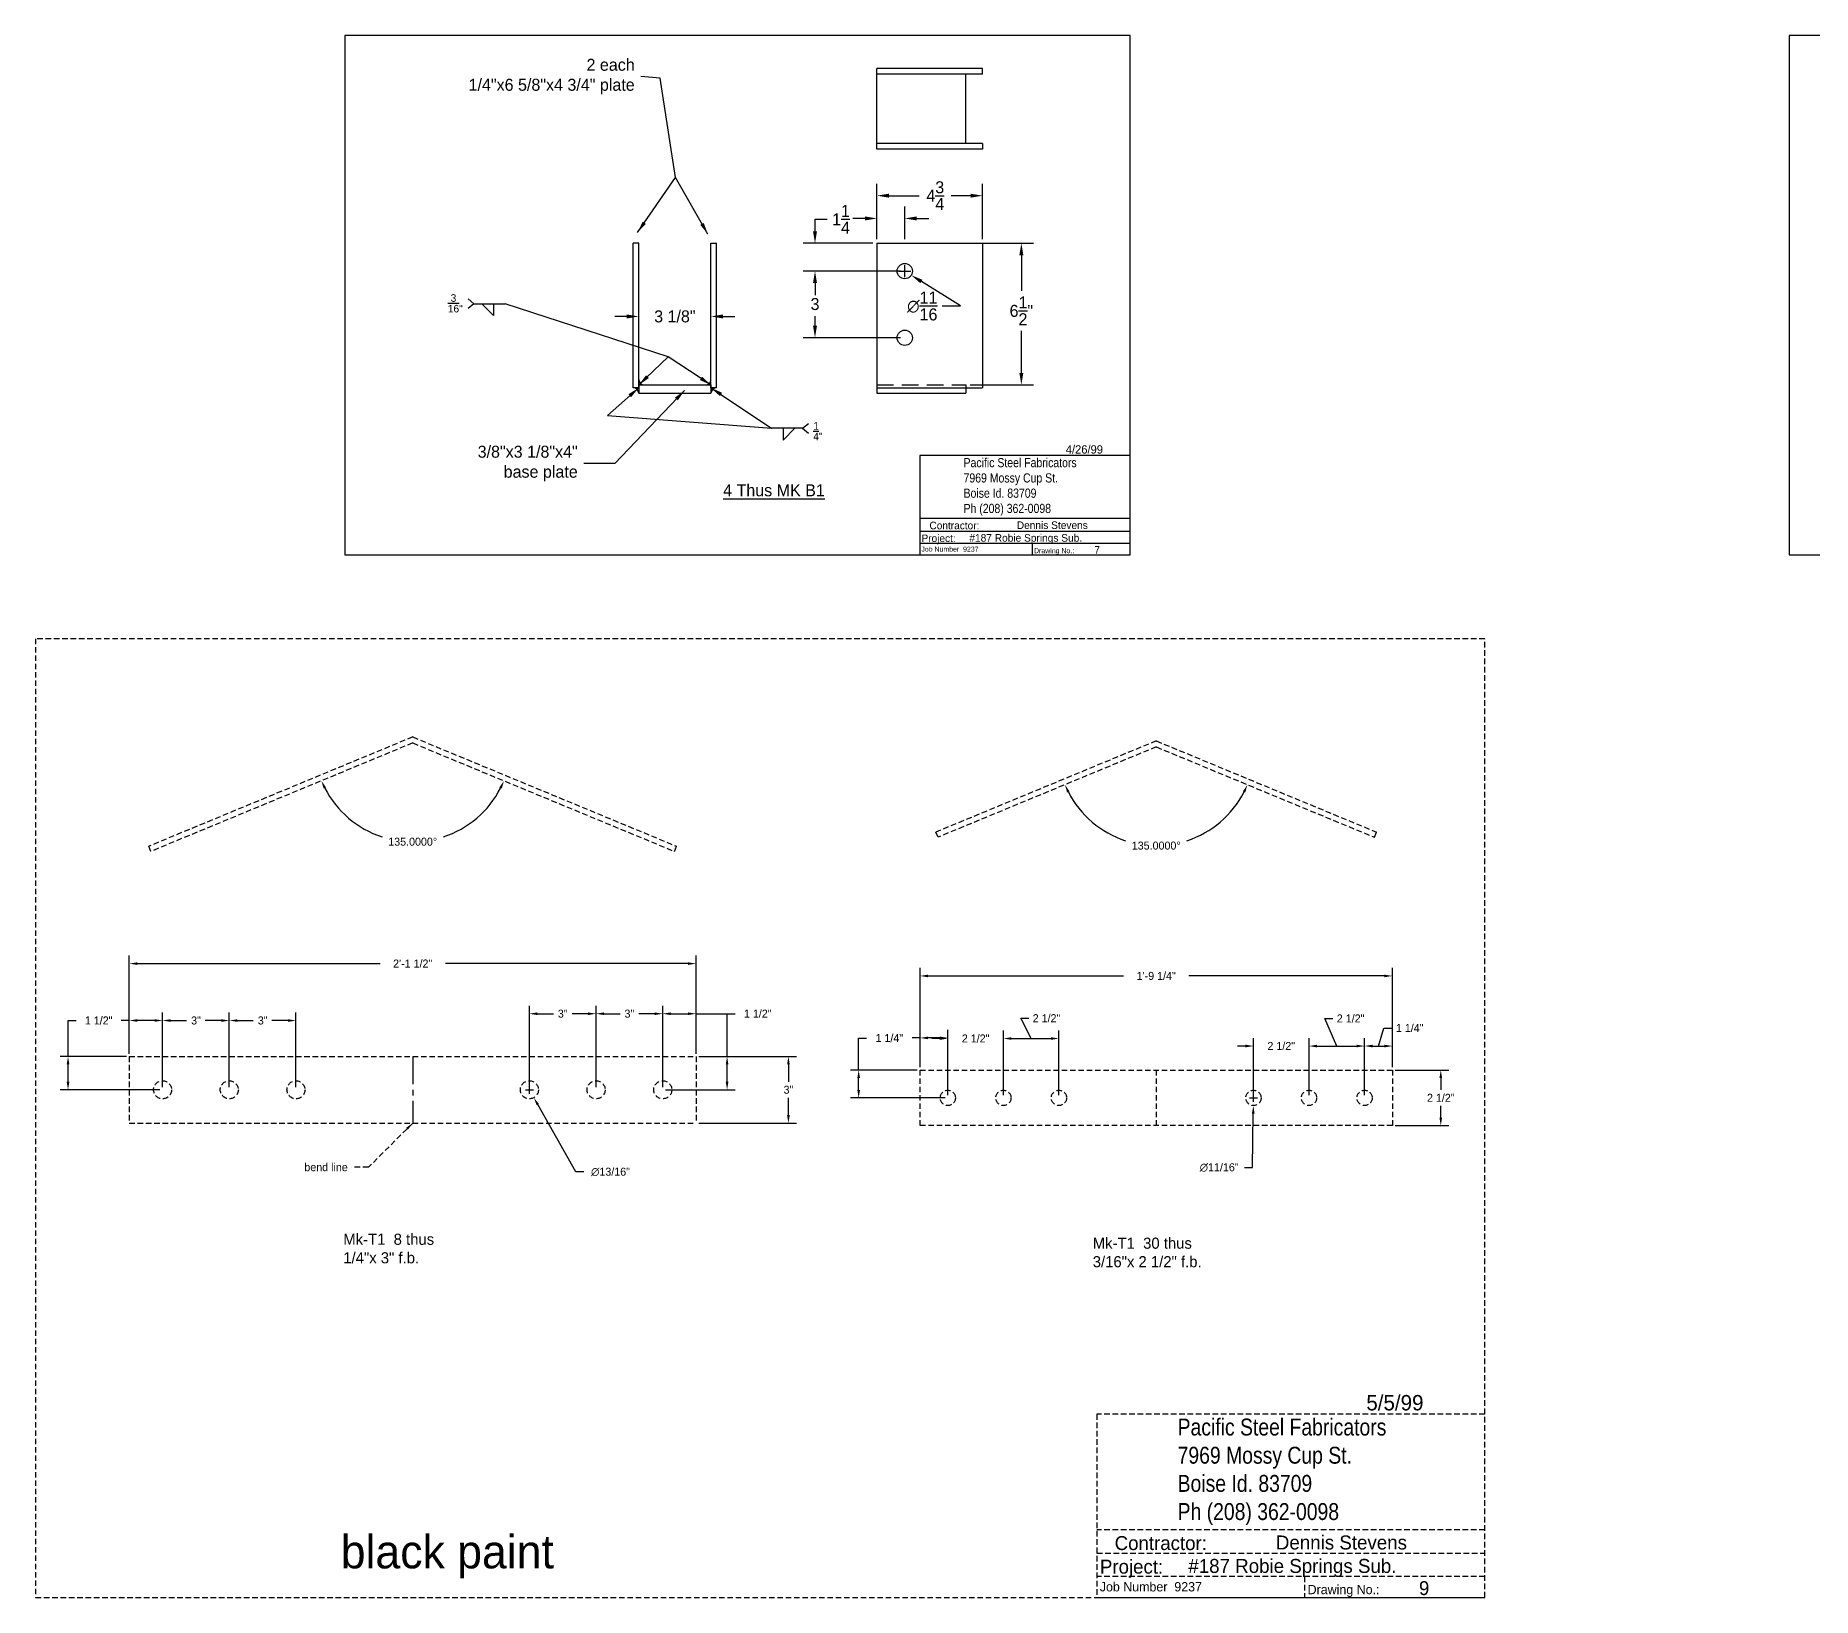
# Model space of a CAD drawing. Extents: x 252 to 458, y -85 to 309.
# Drawn here: x 251.9 to 331.8, y -84.5 to -14.2 of the extents above; entities that cross this region are included whole.
import ezdxf

# ---------------------------------------------------------------- set-up
doc = ezdxf.new("R2010")
doc.units = 0
doc.header["$MEASUREMENT"] = 0
doc.linetypes.add('CENTER', pattern=[2, 1.25, -0.25, 0.25, -0.25])
doc.linetypes.add('HIDDEN', pattern=[0.375, 0.25, -0.125])
doc.layers.get('0').update_dxf_attribs({"linetype": 'CONTINUOUS'})
doc.layers.get('DEFPOINTS').update_dxf_attribs({"linetype": 'CONTINUOUS'})
doc.layers.add('TREADS', color=7, linetype='HIDDEN')
doc.dimstyles.get("Standard").update_dxf_attribs({"dimscale": 12, "dimtxt": 0.18, "dimasz": 0.18, "dimexe": 0.18, "dimexo": 0.0625, "dimgap": 0.09, "dimtad": 0, "dimtih": 1, "dimtoh": 1, "dimdec": 4, "dimzin": 0, "dimdsep": 46, "dimlunit": 5, "dimtxsty": 'Standard', "dimcen": 0.09, "dimadec": 0, "dimazin": 0, "dimtfac": 1, "dimtdec": 4, "dimtofl": 0, "dimtmove": 0, "dimatfit": 3, "dimfxl": 1, "dimtolj": 1, "dimtzin": 0, "dimarcsym": 0})
doc.dimstyles.new('STANDARD_WS', dxfattribs={"dimscale": 23.222222, "dimtxt": 0.18, "dimasz": 0.18, "dimexe": 0.18, "dimexo": 0.0625, "dimgap": 0.09, "dimtad": 0, "dimtih": 1, "dimtoh": 1, "dimdec": 4, "dimzin": 0, "dimdsep": 46, "dimlunit": 4, "dimtxsty": 'Standard', "dimcen": 0.09, "dimadec": 0, "dimazin": 0, "dimtfac": 1, "dimtdec": 4, "dimtofl": 0, "dimtmove": 0, "dimatfit": 3, "dimfxl": 1, "dimfrac": 2, "dimtolj": 1, "dimtzin": 0, "dimarcsym": 0})

# ---------------------------------------------------------------- blocks, each defined once
blk = doc.blocks.new('FILLET_WELD_RIGHT')
for p, q in [((20, 0), (0, 0)), ((7.5, -7.5), (15, 0)), ((7.5, 0), (7.5, -7.5)), ((20, 0), (23.75, 3.125)), ((20, 0), (23.75, -3.125))]:
    blk.add_line(p, q)
blk = doc.blocks.new('*D43')
at = {"color": 0, "lineweight": -2}
for p, q in [((286.928, -23.048), (286.928, -22.508)), ((286.928, -22.508), (287.468, -22.508)), ((289.528, -23.588), (286.388, -23.588)), ((289.528, -24.838), (286.388, -24.838)), ((286.928, -25.378), (286.928, -25.918))]:
    blk.add_line(p, q, dxfattribs=at)
at = {"color": 0}
for points in [[(286.838, -23.048), (287.018, -23.048), (286.928, -23.588)], [(286.838, -25.378), (287.018, -25.378), (286.928, -24.838)]]:
    blk.add_solid(points, dxfattribs=at)
at = {"layer": 'DEFPOINTS', "color": 0}
for p in [(286.928, -23.588), (289.716, -23.588), (289.716, -24.838)]:
    blk.add_point(p, dxfattribs=at)
at = {"color": 0, "insert": (288.098, -22.508), "char_height": 0.54, "attachment_point": 5}
blk.add_mtext('\\A1;1{\\H1.000000x;\\S1/4;}', dxfattribs=at)
blk = doc.blocks.new('*D44')
at = {"color": 0, "lineweight": -2}
for p, q in [((278.998, -29.776), (278.998, -26.34)), ((282.248, -29.776), (282.248, -26.34)), ((278.458, -26.88), (277.918, -26.88)), ((282.788, -26.88), (283.328, -26.88))]:
    blk.add_line(p, q, dxfattribs=at)
at = {"color": 0}
for points in [[(278.458, -26.79), (278.458, -26.97), (278.998, -26.88)], [(282.788, -26.79), (282.788, -26.97), (282.248, -26.88)]]:
    blk.add_solid(points, dxfattribs=at)
at = {"layer": 'DEFPOINTS', "color": 0}
for p in [(278.998, -26.88), (278.998, -29.963), (282.248, -29.963)]:
    blk.add_point(p, dxfattribs=at)
at = {"color": 0, "insert": (280.623, -26.88), "char_height": 0.54, "attachment_point": 5}
blk.add_mtext('\\A1;3 1/8"', dxfattribs=at)
blk = doc.blocks.new('*D42')
at = {"color": 0, "lineweight": -2}
for p, q in [((290.778, -24.838), (286.388, -24.838)), ((286.928, -25.378), (286.928, -25.785)), ((286.928, -27.298), (286.928, -26.865)), ((290.778, -27.838), (286.388, -27.838))]:
    blk.add_line(p, q, dxfattribs=at)
at = {"color": 0}
for points in [[(286.838, -25.378), (287.018, -25.378), (286.928, -24.838)], [(286.838, -27.298), (287.018, -27.298), (286.928, -27.838)]]:
    blk.add_solid(points, dxfattribs=at)
at = {"layer": 'DEFPOINTS', "color": 0}
for p in [(290.966, -24.838), (286.928, -27.838), (290.966, -27.838)]:
    blk.add_point(p, dxfattribs=at)
at = {"color": 0, "insert": (286.928, -26.325), "char_height": 0.54, "attachment_point": 5}
blk.add_mtext('\\A1;3', dxfattribs=at)
blk = doc.blocks.new('*D45')
at = {"color": 0, "lineweight": -2}
for p, q in [((290.966, -25.108), (290.966, -24.568)), ((290.696, -24.838), (291.236, -24.838)), ((293.467, -26.409), (291.714, -25.308)), ((292.654, -26.409), (293.467, -26.409))]:
    blk.add_line(p, q, dxfattribs=at)
at = {"color": 0}
blk.add_solid([(291.762, -25.232), (291.666, -25.384), (291.257, -25.021)], dxfattribs=at)
at = {"layer": 'DEFPOINTS', "color": 0}
for p in [(290.674, -24.656), (291.257, -25.021)]:
    blk.add_point(p, dxfattribs=at)
at = {"color": 0, "insert": (291.754, -26.409), "char_height": 0.54, "attachment_point": 5}
blk.add_mtext('\\A1;∅{\\H1.000000x;\\S11/16;}', dxfattribs=at)
blk = doc.blocks.new('*D46')
at = {"color": 0, "lineweight": -2}
for p, q in [((289.716, -23.401), (289.716, -20.905)), ((290.256, -21.445), (291.619, -21.445)), ((293.927, -21.445), (293.059, -21.445)), ((294.467, -23.401), (294.467, -20.905))]:
    blk.add_line(p, q, dxfattribs=at)
at = {"color": 0}
for points in [[(290.256, -21.355), (290.256, -21.535), (289.716, -21.445)], [(293.927, -21.355), (293.927, -21.535), (294.467, -21.445)]]:
    blk.add_solid(points, dxfattribs=at)
at = {"layer": 'DEFPOINTS', "color": 0}
for p in [(294.467, -21.445), (289.716, -23.588), (294.467, -23.588)]:
    blk.add_point(p, dxfattribs=at)
at = {"color": 0, "insert": (292.339, -21.445), "char_height": 0.54, "attachment_point": 5}
blk.add_mtext('\\A1;4{\\H1.000000x;\\S3/4;}', dxfattribs=at)
blk = doc.blocks.new('*D47')
at = {"color": 0, "lineweight": -2}
for p, q in [((293.903, -23.588), (296.752, -23.588)), ((296.212, -24.128), (296.212, -25.728)), ((296.212, -29.423), (296.212, -27.528)), ((293.903, -29.963), (296.752, -29.963))]:
    blk.add_line(p, q, dxfattribs=at)
at = {"color": 0}
for points in [[(296.122, -24.128), (296.302, -24.128), (296.212, -23.588)], [(296.122, -29.423), (296.302, -29.423), (296.212, -29.963)]]:
    blk.add_solid(points, dxfattribs=at)
at = {"layer": 'DEFPOINTS', "color": 0}
for p in [(293.716, -23.588), (296.212, -23.588), (293.716, -29.963)]:
    blk.add_point(p, dxfattribs=at)
at = {"color": 0, "insert": (296.212, -26.628), "char_height": 0.54, "attachment_point": 5}
blk.add_mtext('\\A1;6\\S1/2;"', dxfattribs=at)
blk = doc.blocks.new('*D72')
at = {"color": 0, "linetype": 'ByBlock'}
for p, q in [((243.648, -60.356), (243.648, -58.74)), ((243.648, -58.74), (244.008, -58.74)), ((246.28, -60.356), (243.288, -60.356)), ((243.648, -61.496), (243.648, -60.716)), ((247.78, -61.856), (243.288, -61.856))]:
    blk.add_line(p, q, dxfattribs=at)
for points in [[(243.588, -60.716), (243.708, -60.716), (243.648, -60.356)], [(243.588, -61.496), (243.708, -61.496), (243.648, -61.856)]]:
    blk.add_solid(points, dxfattribs=at)
at = {"layer": 'DEFPOINTS', "color": 0, "linetype": 'ByBlock'}
for p in [(243.648, -60.356), (246.405, -60.356), (247.905, -61.856)]:
    blk.add_point(p, dxfattribs=at)
at = {"color": 0, "linetype": 'ByBlock', "insert": (245.028, -58.74), "char_height": 0.36, "attachment_point": 5}
blk.add_mtext('\\A1;1 1/2"', dxfattribs=at)
blk = doc.blocks.new('*D73')
at = {"color": 0, "linetype": 'ByBlock'}
for p, q in [((246.405, -58.738), (246.045, -58.738)), ((246.405, -60.231), (246.405, -58.378)), ((247.545, -58.738), (246.765, -58.738)), ((247.905, -61.731), (247.905, -58.378))]:
    blk.add_line(p, q, dxfattribs=at)
for points in [[(246.765, -58.678), (246.765, -58.798), (246.405, -58.738)], [(247.545, -58.678), (247.545, -58.798), (247.905, -58.738)]]:
    blk.add_solid(points, dxfattribs=at)
at = {"layer": 'DEFPOINTS', "color": 0, "linetype": 'ByBlock'}
for p in [(246.405, -58.738), (246.405, -60.356), (247.905, -61.856)]:
    blk.add_point(p, dxfattribs=at)
at = {"color": 0, "linetype": 'ByBlock', "insert": (245.025, -58.738), "char_height": 0.36, "attachment_point": 5}
blk.add_mtext('\\A1;1 1/2"', dxfattribs=at)
blk = doc.blocks.new('*D74')
at = {"color": 0, "linetype": 'ByBlock'}
for p, q in [((264.225, -61.856), (264.585, -61.856)), ((264.405, -62.036), (264.405, -61.676)), ((266.495, -65.553), (264.782, -62.523)), ((266.855, -65.553), (266.495, -65.553))]:
    blk.add_line(p, q, dxfattribs=at)
blk.add_solid([(264.834, -62.493), (264.73, -62.552), (264.605, -62.209)], dxfattribs=at)
at = {"layer": 'DEFPOINTS', "color": 0, "linetype": 'ByBlock'}
for p in [(264.205, -61.502), (264.605, -62.209)]:
    blk.add_point(p, dxfattribs=at)
at = {"color": 0, "linetype": 'ByBlock', "insert": (268.055, -65.553), "char_height": 0.36, "attachment_point": 5}
blk.add_mtext('\\A1;∅13/16"', dxfattribs=at)
blk = doc.blocks.new('*D75')
at = {"color": 0, "linetype": 'ByBlock'}
for start, end in [(207.14351, 251.90547), (288.09453, 332.85649)]:
    blk.add_arc((259.155, -46.25), 4.443, start, end, dxfattribs=at)
for points in [[(255.146, -48.302), (255.255, -48.252), (255.05, -47.95)], [(263.054, -48.252), (263.163, -48.302), (263.26, -47.95)]]:
    blk.add_solid(points, dxfattribs=at)
at = {"layer": 'DEFPOINTS', "color": 0, "linetype": 'ByBlock'}
for p in [(259.155, -46.25), (259.155, -46.25), (257.454, -50.355), (247.375, -51.129), (270.934, -51.129)]:
    blk.add_point(p, dxfattribs=at)
at = {"color": 0, "linetype": 'ByBlock', "insert": (259.155, -50.693), "char_height": 0.36, "attachment_point": 5}
blk.add_mtext('\\A1;135.0000°', dxfattribs=at)
blk = doc.blocks.new('*D76')
at = {"color": 0, "linetype": 'ByBlock'}
for p, q in [((246.405, -60.231), (246.405, -55.818)), ((271.905, -60.231), (271.905, -55.818)), ((246.765, -56.178), (257.685, -56.178)), ((271.545, -56.178), (260.625, -56.178))]:
    blk.add_line(p, q, dxfattribs=at)
for points in [[(246.765, -56.118), (246.765, -56.238), (246.405, -56.178)], [(271.545, -56.118), (271.545, -56.238), (271.905, -56.178)]]:
    blk.add_solid(points, dxfattribs=at)
at = {"layer": 'DEFPOINTS', "color": 0, "linetype": 'ByBlock'}
for p in [(246.405, -56.178), (246.405, -60.356), (271.905, -60.356)]:
    blk.add_point(p, dxfattribs=at)
at = {"color": 0, "linetype": 'ByBlock', "insert": (259.155, -56.178), "char_height": 0.36, "attachment_point": 5}
blk.add_mtext('\\A1;2\'-1 1/2"', dxfattribs=at)
blk = doc.blocks.new('*D77')
at = {"color": 0, "linetype": 'ByBlock'}
for p, q in [((264.405, -61.731), (264.405, -58.072)), ((264.765, -58.432), (265.485, -58.432)), ((267.045, -58.432), (266.325, -58.432))]:
    blk.add_line(p, q, dxfattribs=at)
for points in [[(264.765, -58.372), (264.765, -58.492), (264.405, -58.432)], [(267.045, -58.372), (267.045, -58.492), (267.405, -58.432)]]:
    blk.add_solid(points, dxfattribs=at)
at = {"layer": 'DEFPOINTS', "color": 0, "linetype": 'ByBlock'}
for p in [(264.405, -58.432), (264.405, -61.856), (267.405, -61.856)]:
    blk.add_point(p, dxfattribs=at)
at = {"color": 0, "linetype": 'ByBlock', "insert": (265.905, -58.432), "char_height": 0.36, "attachment_point": 5}
blk.add_mtext('\\A1;3"', dxfattribs=at)
blk = doc.blocks.new('*D78')
at = {"color": 0, "linetype": 'ByBlock'}
for p, q in [((251.265, -58.739), (251.985, -58.739)), ((253.545, -58.739), (252.825, -58.739)), ((253.905, -61.731), (253.905, -58.379))]:
    blk.add_line(p, q, dxfattribs=at)
for points in [[(251.265, -58.679), (251.265, -58.799), (250.905, -58.739)], [(253.545, -58.679), (253.545, -58.799), (253.905, -58.739)]]:
    blk.add_solid(points, dxfattribs=at)
at = {"layer": 'DEFPOINTS', "color": 0, "linetype": 'ByBlock'}
for p in [(253.905, -58.739), (250.905, -61.856), (253.905, -61.856)]:
    blk.add_point(p, dxfattribs=at)
at = {"color": 0, "linetype": 'ByBlock', "insert": (252.405, -58.739), "char_height": 0.36, "attachment_point": 5}
blk.add_mtext('\\A1;3"', dxfattribs=at)
blk = doc.blocks.new('*D79')
at = {"color": 0, "linetype": 'ByBlock'}
for p, q in [((247.905, -61.731), (247.905, -58.379)), ((248.265, -58.739), (248.985, -58.739)), ((250.545, -58.739), (249.825, -58.739)), ((250.905, -61.731), (250.905, -58.379))]:
    blk.add_line(p, q, dxfattribs=at)
for points in [[(248.265, -58.679), (248.265, -58.799), (247.905, -58.739)], [(250.545, -58.679), (250.545, -58.799), (250.905, -58.739)]]:
    blk.add_solid(points, dxfattribs=at)
at = {"layer": 'DEFPOINTS', "color": 0, "linetype": 'ByBlock'}
for p in [(250.905, -58.739), (247.905, -61.856), (250.905, -61.856)]:
    blk.add_point(p, dxfattribs=at)
at = {"color": 0, "linetype": 'ByBlock', "insert": (249.405, -58.739), "char_height": 0.36, "attachment_point": 5}
blk.add_mtext('\\A1;3"', dxfattribs=at)
blk = doc.blocks.new('*D80')
at = {"color": 0, "linetype": 'ByBlock'}
for p, q in [((270.405, -61.731), (270.405, -58.072)), ((271.905, -60.231), (271.905, -58.072)), ((270.765, -58.432), (271.545, -58.432)), ((271.905, -58.432), (273.659, -58.432))]:
    blk.add_line(p, q, dxfattribs=at)
for points in [[(270.765, -58.372), (270.765, -58.492), (270.405, -58.432)], [(271.545, -58.372), (271.545, -58.492), (271.905, -58.432)]]:
    blk.add_solid(points, dxfattribs=at)
at = {"layer": 'DEFPOINTS', "color": 0, "linetype": 'ByBlock'}
for p in [(270.405, -58.432), (271.905, -60.356), (270.405, -61.856)]:
    blk.add_point(p, dxfattribs=at)
at = {"color": 0, "linetype": 'ByBlock', "insert": (274.679, -58.432), "char_height": 0.36, "attachment_point": 5}
blk.add_mtext('\\A1;1 1/2"', dxfattribs=at)
blk = doc.blocks.new('*D81')
at = {"color": 0, "linetype": 'ByBlock'}
for p, q in [((273.299, -60.356), (273.299, -58.432)), ((273.299, -58.432), (273.659, -58.432)), ((272.155, -60.356), (273.659, -60.356)), ((273.299, -61.496), (273.299, -60.716)), ((270.53, -61.856), (273.659, -61.856))]:
    blk.add_line(p, q, dxfattribs=at)
for points in [[(273.239, -60.716), (273.359, -60.716), (273.299, -60.356)], [(273.239, -61.496), (273.359, -61.496), (273.299, -61.856)]]:
    blk.add_solid(points, dxfattribs=at)
at = {"layer": 'DEFPOINTS', "color": 0, "linetype": 'ByBlock'}
for p in [(272.03, -60.356), (270.405, -61.856), (273.299, -61.856)]:
    blk.add_point(p, dxfattribs=at)
at = {"color": 0, "linetype": 'ByBlock', "insert": (274.679, -58.432), "char_height": 0.36, "attachment_point": 5}
blk.add_mtext('\\A1;1 1/2"', dxfattribs=at)
blk = doc.blocks.new('*D82')
at = {"color": 0, "linetype": 'ByBlock'}
for p, q in [((272.03, -60.356), (276.419, -60.356)), ((276.059, -60.716), (276.059, -61.496)), ((276.059, -62.996), (276.059, -62.216)), ((272.03, -63.356), (276.419, -63.356))]:
    blk.add_line(p, q, dxfattribs=at)
for points in [[(275.999, -60.716), (276.119, -60.716), (276.059, -60.356)], [(275.999, -62.996), (276.119, -62.996), (276.059, -63.356)]]:
    blk.add_solid(points, dxfattribs=at)
at = {"layer": 'DEFPOINTS', "color": 0, "linetype": 'ByBlock'}
for p in [(271.905, -60.356), (271.905, -63.356), (276.059, -63.356)]:
    blk.add_point(p, dxfattribs=at)
at = {"color": 0, "linetype": 'ByBlock', "insert": (276.059, -61.856), "char_height": 0.36, "attachment_point": 5}
blk.add_mtext('\\A1;3"', dxfattribs=at)
blk = doc.blocks.new('*D83')
at = {"color": 0, "linetype": 'ByBlock'}
for p, q in [((267.405, -61.731), (267.405, -58.072)), ((267.765, -58.432), (268.485, -58.432)), ((270.045, -58.432), (269.325, -58.432))]:
    blk.add_line(p, q, dxfattribs=at)
for points in [[(267.765, -58.372), (267.765, -58.492), (267.405, -58.432)], [(270.045, -58.372), (270.045, -58.492), (270.405, -58.432)]]:
    blk.add_solid(points, dxfattribs=at)
at = {"layer": 'DEFPOINTS', "color": 0, "linetype": 'ByBlock'}
for p in [(267.405, -58.432), (267.405, -61.856), (270.405, -61.856)]:
    blk.add_point(p, dxfattribs=at)
at = {"color": 0, "linetype": 'ByBlock', "insert": (268.905, -58.432), "char_height": 0.36, "attachment_point": 5}
blk.add_mtext('\\A1;3"', dxfattribs=at)
blk = doc.blocks.new('*D84')
at = {"color": 0, "linetype": 'ByBlock'}
for p, q in [((291.654, -60.669), (291.654, -56.197)), ((292.014, -56.557), (300.809, -56.557)), ((312.544, -56.557), (303.749, -56.557)), ((312.904, -60.669), (312.904, -56.197))]:
    blk.add_line(p, q, dxfattribs=at)
for points in [[(292.014, -56.497), (292.014, -56.617), (291.654, -56.557)], [(312.544, -56.497), (312.544, -56.617), (312.904, -56.557)]]:
    blk.add_solid(points, dxfattribs=at)
at = {"layer": 'DEFPOINTS', "color": 0, "linetype": 'ByBlock'}
for p in [(291.654, -56.557), (291.654, -60.794), (312.904, -60.794)]:
    blk.add_point(p, dxfattribs=at)
at = {"color": 0, "linetype": 'ByBlock', "insert": (302.279, -56.557), "char_height": 0.36, "attachment_point": 5}
blk.add_mtext('\\A1;1\'-9 1/4"', dxfattribs=at)
blk = doc.blocks.new('*D85')
at = {"color": 0, "linetype": 'ByBlock'}
for start, end in [(207.14351, 251.90547), (288.09453, 332.85649)]:
    blk.add_arc((302.279, -46.25), 4.443, start, end, dxfattribs=at)
for points in [[(298.27, -48.302), (298.379, -48.252), (298.174, -47.95)], [(306.178, -48.252), (306.287, -48.302), (306.384, -47.95)]]:
    blk.add_solid(points, dxfattribs=at)
at = {"layer": 'DEFPOINTS', "color": 0, "linetype": 'ByBlock'}
for p in [(302.279, -46.25), (302.279, -46.25), (300.578, -50.355), (290.499, -51.129), (314.058, -51.129)]:
    blk.add_point(p, dxfattribs=at)
at = {"color": 0, "linetype": 'ByBlock', "insert": (302.279, -50.693), "char_height": 0.36, "attachment_point": 5}
blk.add_mtext('\\A1;135.0000°', dxfattribs=at)
blk = doc.blocks.new('*D86')
at = {"color": 0, "linetype": 'ByBlock'}
for p, q in [((292.904, -61.919), (292.904, -59.013)), ((295.404, -61.919), (295.404, -59.013)), ((292.544, -59.373), (292.184, -59.373)), ((295.764, -59.373), (296.124, -59.373))]:
    blk.add_line(p, q, dxfattribs=at)
for points in [[(292.544, -59.313), (292.544, -59.433), (292.904, -59.373)], [(295.764, -59.313), (295.764, -59.433), (295.404, -59.373)]]:
    blk.add_solid(points, dxfattribs=at)
at = {"layer": 'DEFPOINTS', "color": 0, "linetype": 'ByBlock'}
for p in [(295.404, -59.373), (292.904, -62.044), (295.404, -62.044)]:
    blk.add_point(p, dxfattribs=at)
at = {"color": 0, "linetype": 'ByBlock', "insert": (294.154, -59.373), "char_height": 0.36, "attachment_point": 5}
blk.add_mtext('\\A1;2 1/2"', dxfattribs=at)
blk = doc.blocks.new('*D87')
at = {"color": 0, "linetype": 'ByBlock'}
for p, q in [((291.654, -60.669), (291.654, -58.986)), ((292.904, -61.919), (292.904, -58.986)), ((291.654, -59.346), (291.294, -59.346)), ((292.544, -59.346), (292.014, -59.346))]:
    blk.add_line(p, q, dxfattribs=at)
for points in [[(292.014, -59.286), (292.014, -59.406), (291.654, -59.346)], [(292.544, -59.286), (292.544, -59.406), (292.904, -59.346)]]:
    blk.add_solid(points, dxfattribs=at)
at = {"layer": 'DEFPOINTS', "color": 0, "linetype": 'ByBlock'}
for p in [(291.654, -59.346), (291.654, -60.794), (292.904, -62.044)]:
    blk.add_point(p, dxfattribs=at)
at = {"color": 0, "linetype": 'ByBlock', "insert": (290.274, -59.346), "char_height": 0.36, "attachment_point": 5}
blk.add_mtext('\\A1;1 1/4"', dxfattribs=at)
blk = doc.blocks.new('*D88')
at = {"color": 0, "linetype": 'ByBlock'}
for p, q in [((288.892, -60.794), (288.892, -59.357)), ((288.892, -59.357), (289.252, -59.357)), ((291.529, -60.794), (288.532, -60.794)), ((288.892, -61.684), (288.892, -61.154)), ((292.779, -62.044), (288.532, -62.044))]:
    blk.add_line(p, q, dxfattribs=at)
for points in [[(288.832, -61.154), (288.952, -61.154), (288.892, -60.794)], [(288.832, -61.684), (288.952, -61.684), (288.892, -62.044)]]:
    blk.add_solid(points, dxfattribs=at)
at = {"layer": 'DEFPOINTS', "color": 0, "linetype": 'ByBlock'}
for p in [(288.892, -60.794), (291.654, -60.794), (292.904, -62.044)]:
    blk.add_point(p, dxfattribs=at)
at = {"color": 0, "linetype": 'ByBlock', "insert": (290.272, -59.357), "char_height": 0.36, "attachment_point": 5}
blk.add_mtext('\\A1;1 1/4"', dxfattribs=at)
blk = doc.blocks.new('*D89')
at = {"color": 0, "linetype": 'ByBlock'}
for p, q in [((296.654, -59.373), (296.182, -58.461)), ((296.182, -58.461), (296.542, -58.461)), ((297.904, -61.919), (297.904, -59.013)), ((295.764, -59.373), (297.544, -59.373))]:
    blk.add_line(p, q, dxfattribs=at)
for points in [[(295.764, -59.313), (295.764, -59.433), (295.404, -59.373)], [(297.544, -59.313), (297.544, -59.433), (297.904, -59.373)]]:
    blk.add_solid(points, dxfattribs=at)
at = {"layer": 'DEFPOINTS', "color": 0, "linetype": 'ByBlock'}
for p in [(297.904, -59.373), (295.404, -62.044), (297.904, -62.044)]:
    blk.add_point(p, dxfattribs=at)
at = {"color": 0, "linetype": 'ByBlock', "insert": (296.722, -58.461), "char_height": 0.36, "attachment_point": 4}
blk.add_mtext('\\A1;2 1/2"', dxfattribs=at)
blk = doc.blocks.new('*D90')
at = {"color": 0, "linetype": 'ByBlock'}
for p, q in [((312.279, -59.711), (312.522, -58.901)), ((312.522, -58.901), (312.882, -58.901)), ((312.014, -59.711), (312.544, -59.711)), ((312.904, -60.669), (312.904, -59.351))]:
    blk.add_line(p, q, dxfattribs=at)
for points in [[(312.014, -59.651), (312.014, -59.771), (311.654, -59.711)], [(312.544, -59.651), (312.544, -59.771), (312.904, -59.711)]]:
    blk.add_solid(points, dxfattribs=at)
at = {"layer": 'DEFPOINTS', "color": 0, "linetype": 'ByBlock'}
for p in [(312.904, -59.711), (312.904, -60.794), (311.654, -62.044)]:
    blk.add_point(p, dxfattribs=at)
at = {"color": 0, "linetype": 'ByBlock', "insert": (313.062, -58.901), "char_height": 0.36, "attachment_point": 4}
blk.add_mtext('\\A1;1 1/4"', dxfattribs=at)
blk = doc.blocks.new('*D91')
at = {"color": 0, "linetype": 'ByBlock'}
for p, q in [((310.404, -59.711), (309.864, -58.471)), ((309.864, -58.471), (310.224, -58.471)), ((309.514, -59.711), (311.294, -59.711)), ((311.654, -61.919), (311.654, -59.351))]:
    blk.add_line(p, q, dxfattribs=at)
for points in [[(309.514, -59.651), (309.514, -59.771), (309.154, -59.711)], [(311.294, -59.651), (311.294, -59.771), (311.654, -59.711)]]:
    blk.add_solid(points, dxfattribs=at)
at = {"layer": 'DEFPOINTS', "color": 0, "linetype": 'ByBlock'}
for p in [(311.654, -59.711), (309.154, -62.044), (311.654, -62.044)]:
    blk.add_point(p, dxfattribs=at)
at = {"color": 0, "linetype": 'ByBlock', "insert": (310.404, -58.471), "char_height": 0.36, "attachment_point": 4}
blk.add_mtext('\\A1;2 1/2"', dxfattribs=at)
blk = doc.blocks.new('*D92')
at = {"color": 0, "linetype": 'ByBlock'}
for p, q in [((306.294, -59.711), (305.934, -59.711)), ((306.654, -61.919), (306.654, -59.351)), ((309.154, -61.919), (309.154, -59.351)), ((309.514, -59.711), (309.874, -59.711))]:
    blk.add_line(p, q, dxfattribs=at)
for points in [[(306.294, -59.651), (306.294, -59.771), (306.654, -59.711)], [(309.514, -59.651), (309.514, -59.771), (309.154, -59.711)]]:
    blk.add_solid(points, dxfattribs=at)
at = {"layer": 'DEFPOINTS', "color": 0, "linetype": 'ByBlock'}
for p in [(309.154, -59.711), (306.654, -62.044), (309.154, -62.044)]:
    blk.add_point(p, dxfattribs=at)
at = {"color": 0, "linetype": 'ByBlock', "insert": (307.904, -59.711), "char_height": 0.36, "attachment_point": 5}
blk.add_mtext('\\A1;2 1/2"', dxfattribs=at)
blk = doc.blocks.new('*D93')
at = {"color": 0, "linetype": 'ByBlock'}
for p, q in [((306.474, -62.044), (306.834, -62.044)), ((306.654, -62.224), (306.654, -61.864)), ((306.612, -65.178), (306.644, -62.748)), ((306.252, -65.178), (306.612, -65.178))]:
    blk.add_line(p, q, dxfattribs=at)
blk.add_solid([(306.584, -62.747), (306.704, -62.749), (306.649, -62.388)], dxfattribs=at)
at = {"layer": 'DEFPOINTS', "color": 0, "linetype": 'ByBlock'}
for p in [(306.658, -61.7), (306.649, -62.388)]:
    blk.add_point(p, dxfattribs=at)
at = {"color": 0, "linetype": 'ByBlock', "insert": (305.112, -65.178), "char_height": 0.36, "attachment_point": 5}
blk.add_mtext('\\A1;∅11/16"', dxfattribs=at)
blk = doc.blocks.new('*D94')
at = {"color": 0, "linetype": 'ByBlock'}
for p, q in [((313.029, -60.794), (315.442, -60.794)), ((315.082, -61.154), (315.082, -61.684)), ((315.082, -62.934), (315.082, -62.404)), ((313.029, -63.294), (315.442, -63.294))]:
    blk.add_line(p, q, dxfattribs=at)
for points in [[(315.022, -61.154), (315.142, -61.154), (315.082, -60.794)], [(315.022, -62.934), (315.142, -62.934), (315.082, -63.294)]]:
    blk.add_solid(points, dxfattribs=at)
at = {"layer": 'DEFPOINTS', "color": 0, "linetype": 'ByBlock'}
for p in [(312.904, -60.794), (312.904, -63.294), (315.082, -63.294)]:
    blk.add_point(p, dxfattribs=at)
at = {"color": 0, "linetype": 'ByBlock', "insert": (315.082, -62.044), "char_height": 0.36, "attachment_point": 5}
blk.add_mtext('\\A1;2 1/2"', dxfattribs=at)

msp = doc.modelspace()

# ---------------------------------------------------------------- linework, layer by layer
for p, q in [((289.71557, -19.35311), (289.71557, -15.72811)), ((294.46713, -15.72811), (289.71557, -15.72811)), ((294.46713, -15.97811), (289.71557, -15.97811)), ((293.71557, -19.10311), (293.71557, -15.97811)), ((294.46713, -15.97811), (294.46713, -15.72811)), ((294.46713, -19.10311), (289.71557, -19.10311)), ((294.46713, -19.10311), (294.46713, -19.35311)), ((294.46713, -19.35311), (289.71557, -19.35311)), ((278.74844, -30.08835), (278.74844, -23.58835)), ((278.99844, -23.58835), (278.74844, -23.58835)), ((278.99844, -30.08835), (278.99844, -23.58835)), ((282.24844, -30.08835), (282.24844, -23.58835)), ((282.24844, -23.58835), (282.49844, -23.58835)), ((282.49844, -30.08835), (282.49844, -23.58835)), ((289.71557, -23.58835), (289.71557, -30.33835)), ((289.71557, -23.58835), (294.46713, -23.58835)), ((294.46713, -23.58835), (294.46713, -30.08835)), ((278.99844, -30.08835), (278.74844, -30.08835)), ((278.99844, -29.96335), (278.99844, -30.33835)), ((278.99844, -29.96335), (280.62344, -29.96335)), ((278.99844, -30.33835), (280.62344, -30.33835)), ((280.62344, -29.96335), (282.24844, -29.96335)), ((280.62344, -30.33835), (282.24844, -30.33835)), ((282.24844, -29.96335), (282.24844, -30.33835)), ((282.49844, -30.08835), (282.24844, -30.08835)), ((289.71557, -30.08835), (294.46713, -30.08835)), ((289.71557, -30.33835), (293.71557, -30.33835)), ((293.71557, -29.96335), (293.71557, -30.33835)), ((291.64388, -36.5344), (301.10033, -36.5344)), ((301.10033, -37.10088), (291.64388, -37.10088)), ((296.7036, -37.10088), (296.7036, -37.61292))]:
    msp.add_line(p, q)
at = {"color": 0, "linetype": 'ByBlock'}
for p, q in [((290.96557, -23.40085), (290.96557, -21.92877)), ((289.17557, -22.46877), (288.63557, -22.46877)), ((291.50557, -22.46877), (292.04557, -22.46877))]:
    msp.add_line(p, q, dxfattribs=at)
at = {"linetype": 'HIDDEN', "ltscale": 3}
msp.add_line((289.71557, -29.96335), (293.71557, -29.96335), dxfattribs=at)
for points in [[(265.77221, -14.23792), (265.77221, -37.61292), (301.10033, -37.61292), (301.10033, -14.23792)], [(330.75926, -14.23792), (330.75926, -37.61292), (366.08738, -37.61292), (366.08738, -14.23792)], [(301.10033, -37.61292), (301.10033, -33.14276), (291.64388, -33.14276), (291.64388, -37.61292)]]:
    msp.add_lwpolyline(points, close=True)
msp.add_lwpolyline([(301.10033, -35.96792), (291.64388, -35.96792)])
for centre in [(290.96557, -24.83835), (290.96557, -27.83835)]:
    msp.add_circle(centre, 0.34375)
for centre, start, end in [((278.74844, -30.33835), 0, 90), ((279.24844, -29.71335), 180, 270), ((281.99844, -29.71335), 270, 0), ((282.49844, -30.33835), 90, 180)]:
    msp.add_arc(centre, 0.25, start, end)
at = {"color": 0, "linetype": 'ByBlock'}
for points in [[(289.17557, -22.37877), (289.17557, -22.55877), (289.71557, -22.46877)], [(291.50557, -22.37877), (291.50557, -22.55877), (290.96557, -22.46877)]]:
    msp.add_solid(points, dxfattribs=at)
at = {"layer": 'DEFPOINTS', "color": 0, "linetype": 'ByBlock'}
for p in [(289.71557, -22.08835), (290.96557, -22.08835), (290.96557, -22.46877)]:
    msp.add_point(p, dxfattribs=at)
at = {"layer": 'TREADS'}
for p, q in [((268.82754, -45.80336), (256.9524, -50.7222)), ((268.82754, -46.07395), (257.04807, -50.95317)), ((268.82754, -45.80336), (280.70267, -50.7222)), ((268.82754, -46.07395), (280.607, -50.95317)), ((302.27864, -45.97903), (292.36675, -50.08467)), ((302.27864, -46.24963), (292.46242, -50.31564)), ((302.27864, -45.97903), (312.19053, -50.08467)), ((302.27864, -46.24963), (312.09486, -50.31564)), ((292.46242, -50.31564), (292.36675, -50.08467)), ((312.09486, -50.31564), (312.19053, -50.08467)), ((257.04807, -50.95317), (256.9524, -50.7222)), ((280.607, -50.95317), (280.70267, -50.7222)), ((256.07754, -60.1799), (281.57754, -60.1799)), ((256.07754, -60.1799), (256.07754, -63.1799)), ((281.57754, -60.1799), (281.57754, -63.1799)), ((291.65364, -60.79408), (312.90364, -60.79408)), ((291.65364, -63.29408), (291.65364, -60.79408)), ((312.90364, -60.79408), (312.90364, -63.29408)), ((256.07754, -63.1799), (281.57754, -63.1799)), ((312.90364, -63.29408), (291.65364, -63.29408)), ((299.61111, -82.53514), (317.06492, -82.53514)), ((317.06492, -83.58069), (299.61111, -83.58069)), ((308.94985, -83.58069), (308.94985, -84.52577))]:
    msp.add_line(p, q, dxfattribs=at)
at = {"layer": 'TREADS', "linetype": 'CENTER'}
msp.add_line((268.82754, -60.1799), (268.82754, -63.1799), dxfattribs=at)
at = {"layer": 'TREADS', "linetype": 'HIDDEN'}
msp.add_line((302.27864, -60.79408), (302.27864, -63.29408), dxfattribs=at)
at = {"layer": 'TREADS'}
for points in [[(251.85968, -41.38246), (251.85968, -84.52577), (317.06492, -84.52577), (317.06492, -41.38246)], [(317.06492, -84.52577), (317.06492, -76.27517), (299.61111, -76.27517), (299.61111, -84.52577)]]:
    msp.add_lwpolyline(points, close=True, dxfattribs=at)
msp.add_lwpolyline([(317.06492, -81.48958), (299.61111, -81.48958)], dxfattribs=at)
for centre, radius in [((257.57754, -61.6799), 0.40625), ((260.57754, -61.6799), 0.40625), ((263.57754, -61.6799), 0.40625), ((274.07754, -61.6799), 0.40625), ((277.07754, -61.6799), 0.40625), ((280.07754, -61.6799), 0.40625), ((292.90364, -62.04408), 0.34375), ((295.40364, -62.04408), 0.34375), ((297.90364, -62.04408), 0.34375), ((306.65364, -62.04408), 0.34375), ((309.15364, -62.04408), 0.34375), ((311.65364, -62.04408), 0.34375)]:
    msp.add_circle(centre, radius, dxfattribs=at)

# ---------------------------------------------------------------- block references
at = {"yscale": 0.0703125, "zscale": 0.0703125}
for p, xscale in [((272.99157, -26.3073), -0.0703125), ((284.96629, -31.91322), 0.0703125)]:
    msp.add_blockref('FILLET_WELD_RIGHT', p, dxfattribs=dict(at, xscale=xscale))

# ---------------------------------------------------------------- texts
at = {"char_height": 0.54, "attachment_point": 6}
for s, insert in [('2 each\\P1/4"x6 5/8"x4 3/4" plate', (278.81657, -16.08514)), ('3/8"x3 1/8"x4"\\Pbase plate  ', (276.25333, -33.49757))]:
    msp.add_mtext(s, dxfattribs=dict(at, insert=insert))
for s, insert, char_height, width, attachment_point in [('\\S3/16;"', (270.40802, -25.87946), 0.3412, 1.5988, 1), ('\\S1/4;"', (286.85141, -31.63353), 0.3412, 1.5988, 1), ('4/26/99', (298.21064, -32.67658), 0.375, 16.2284, 1), ('\\fTechnicLite|b0|i0|c2|p2;Pacific Steel Fabricators\\P7969 Mossy Cup St.\\PBoise Id. 83709\\PPh (208) 362-0098', (293.61112, -33.25189), 0.4119873, 7.9307556, 1), ('\\L4 Thus MK B1', (282.795, -34.43132), 0.54, 16.2284, 1), ('\\fBaskerville Old Face|b0|i0|c0|p18;Project:', (291.71797, -36.69205), 0.3398895, 13.0870342, 1), ('\\fBaskerville Old Face|b0|i0|c0|p18;Contractor:', (293.20088, -36.28946), 0.3398895, 5.1581635, 5), ('\\fBaskerville Old Face|b0|i0|c0|p18;#187 Robie Springs Sub.', (293.87284, -36.67355), 0.341177, 7.1518, 1), ('\\fBaskerville Old Face|b0|i0|c0|p18;Dennis Stevens', (296.00627, -36.10183), 0.341177, 7.1518, 1), ('\\fBaskerville Old Face|b0|i0|c0|p18;Job Number  9237', (291.71389, -37.23854), 0.2264063, 6.231375, 1), ('\\fBaskerville Old Face|b0|i0|c0|p18;Drawing No.:', (296.78036, -37.30624), 0.226593, 3.3979922, 1), ('\\fBaskervilleT|b0|i0|c0|p18;7', (299.49437, -37.21495), 0.3398895, 3.456831, 1), ('black paint', (265.59042, -81.71624), 1.5, 32.465, 1)]:
    msp.add_mtext(s, dxfattribs=dict(insert=insert, char_height=char_height, width=width, attachment_point=attachment_point))
at = {"layer": 'TREADS', "insert": (265.90738, -65.16473), "char_height": 0.36, "attachment_point": 6}
msp.add_mtext('\\A1;bend line', dxfattribs=at)
at = {"layer": 'TREADS'}
for s, insert, char_height, width, attachment_point in [('Mk-T1  8 thus\\P1/4"x 3" f.b.', (265.70583, -68.15686), 0.5, 29.4305, 1), ('Mk-T1  30 thus\\P3/16"x 2 1/2" f.b.', (299.42355, -68.33254), 0.5, 29.4305, 1), ('5/5/99', (311.7314, -75.41474), 0.692139, 29.9528086, 1), ('\\fTechnicLite|b0|i0|c2|p2;Pacific Steel Fabricators\\P7969 Mossy Cup St.\\PBoise Id. 83709\\PPh (208) 362-0098', (303.24204, -76.47659), 0.7604063, 14.6378204, 1), ('\\fBaskerville Old Face|b0|i0|c0|p18;Contractor:', (302.48487, -82.08304), 0.6273352, 9.5204384, 5), ('\\fBaskerville Old Face|b0|i0|c0|p18;Dennis Stevens', (307.66278, -81.73674), 0.6297114, 13.2000996, 1), ('\\fBaskerville Old Face|b0|i0|c0|p18;Project:', (299.74785, -82.82611), 0.6273352, 24.15478, 1), ('\\fBaskerville Old Face|b0|i0|c0|p18;#187 Robie Springs Sub.', (303.7251, -82.79196), 0.6297114, 13.2000996, 1), ('\\fBaskerville Old Face|b0|i0|c0|p18;Job Number  9237', (299.74032, -83.83477), 0.4178787, 11.5012683, 1), ('\\fBaskerville Old Face|b0|i0|c0|p18;Drawing No.:', (309.09152, -83.95971), 0.4182234, 6.2716848, 1), ('\\fBaskervilleT|b0|i0|c0|p18;9', (314.10077, -83.79122), 0.6273352, 6.3802837, 1)]:
    msp.add_mtext(s, dxfattribs=dict(at, insert=insert, char_height=char_height, width=width, attachment_point=attachment_point))

# ---------------------------------------------------------------- dimensions: what is measured, and where the dimension line sits
dim = msp.add_linear_dim(base=(294.46713, -21.44506), p1=(289.71557, -23.58835), p2=(294.46713, -23.58835), dimstyle='Standard', override={"dimscale": 3, "dimlunit": 5})
dim.commit()
dim.dimension.update_dxf_attribs({"geometry": '*D46', "text_midpoint": (292.3389, -21.44506), "dimtype": 160})
for base, p1, p2, picture, middle in [((286.92764, -23.58835), (289.71557, -24.83835), (289.71557, -23.58835), '*D43', (288.09764, -22.50835)), ((286.92764, -27.83835), (290.96557, -24.83835), (290.96557, -27.83835), '*D42', (286.92764, -26.32504))]:
    dim = msp.add_linear_dim(base=base, p1=p1, p2=p2, angle=90, dimstyle='Standard', override={"dimscale": 3, "dimlunit": 5})
    dim.commit()
    dim.dimension.update_dxf_attribs({"geometry": picture, "text_midpoint": middle, "dimtype": 160})
dim = msp.add_linear_dim(base=(296.21185, -23.58835), p1=(293.71557, -29.96335), p2=(293.71557, -23.58835), angle=90, text='6\\S1/2;"', dimstyle='Standard', override={"dimscale": 3, "dimlunit": 5})
dim.commit()
dim.dimension.update_dxf_attribs({"geometry": '*D47', "text_midpoint": (296.21185, -26.62761), "dimtype": 160})
dim = msp.add_diameter_dim_2p(p1=(290.67442, -24.6556), p2=(291.25672, -25.0211), dimstyle='Standard', override={"dimscale": 3, "dimlunit": 5})
dim.commit()
dim.dimension.update_dxf_attribs({"geometry": '*D45', "text_midpoint": (291.7543, -26.40863), "dimtype": 163})
dim = msp.add_linear_dim(base=(278.99844, -26.87977), p1=(282.24844, -29.96335), p2=(278.99844, -29.96335), text='3 1/8"', dimstyle='Standard', override={"dimscale": 3, "dimlunit": 5})
dim.commit()
dim.dimension.update_dxf_attribs({"geometry": '*D44', "text_midpoint": (280.62344, -26.87977)})
dim = msp.add_angular_dim_2l(base=(267.12719, -50.17895), line1=((268.82754, -46.07395), (257.04807, -50.95317)), line2=((268.82754, -46.07395), (280.607, -50.95317)), dimstyle='STANDARD_WS', override={"dimscale": 2, "dimadec": 4}, dxfattribs=at)
dim.commit()
dim.dimension.update_dxf_attribs({"geometry": '*D75', "text_midpoint": (268.82754, -50.51717), "insert": (9.67281, 0.17567)})
dim = msp.add_angular_dim_2l(base=(300.5783, -50.35463), line1=((302.27864, -46.24963), (290.49918, -51.12884)), line2=((302.27864, -46.24963), (314.05811, -51.12884)), dimstyle='STANDARD_WS', override={"dimscale": 2, "dimadec": 4}, dxfattribs=at)
dim.commit()
dim.dimension.update_dxf_attribs({"geometry": '*D85', "text_midpoint": (302.27864, -50.69285)})
for base, p1, p2, override, picture, middle in [((256.07754, -56.00262), (281.57754, -60.1799), (256.07754, -60.1799), {"dimscale": 2}, '*D76', (268.82754, -56.00262)), ((256.07754, -58.5619), (257.57754, -61.6799), (256.07754, -60.1799), {"dimscale": 2}, '*D73', (254.69754, -58.5619)), ((260.57754, -58.56336), (257.57754, -61.6799), (260.57754, -61.6799), {"dimscale": 2}, '*D79', (259.07754, -58.56336)), ((263.57754, -58.56336), (260.57754, -61.6799), (263.57754, -61.6799), {"dimscale": 2, "dimse1": 1, "dimtmove": 1}, '*D78', (262.07754, -58.56336)), ((274.07754, -58.25618), (277.07754, -61.6799), (274.07754, -61.6799), {"dimscale": 2, "dimse1": 1, "dimtmove": 1}, '*D77', (275.57754, -58.25618)), ((277.07754, -58.25618), (280.07754, -61.6799), (277.07754, -61.6799), {"dimscale": 2, "dimse1": 1, "dimtmove": 1}, '*D83', (278.57754, -58.25618))]:
    dim = msp.add_linear_dim(base=base, p1=p1, p2=p2, dimstyle='STANDARD_WS', override=override, dxfattribs=at)
    dim.commit()
    dim.dimension.update_dxf_attribs({"geometry": picture, "text_midpoint": middle, "insert": (9.67281, 0.17567)})
for base, p1, p2, override, picture, middle in [((291.65364, -56.55712), (312.90364, -60.79408), (291.65364, -60.79408), {"dimscale": 2}, '*D84', (302.27864, -56.55712)), ((291.65364, -59.34585), (292.90364, -62.04408), (291.65364, -60.79408), {"dimscale": 2}, '*D87', (290.27364, -59.34585)), ((295.40364, -59.37265), (292.90364, -62.04408), (295.40364, -62.04408), {"dimscale": 2}, '*D86', (294.15364, -59.37265)), ((312.90364, -59.71105), (311.65364, -62.04408), (312.90364, -60.79408), {"dimscale": 2, "dimse1": 1, "dimtmove": 1}, '*D90', (313.06164, -58.90105)), ((309.15364, -59.71105), (306.65364, -62.04408), (309.15364, -62.04408), {"dimscale": 2}, '*D92', (307.90364, -59.71105))]:
    dim = msp.add_linear_dim(base=base, p1=p1, p2=p2, dimstyle='STANDARD_WS', override=override, dxfattribs=at)
    dim.commit()
    dim.dimension.update_dxf_attribs({"geometry": picture, "text_midpoint": middle})
for base, p1, p2, picture, middle in [((253.32077, -60.1799), (257.57754, -61.6799), (256.07754, -60.1799), '*D72', (254.70077, -58.56441)), ((282.97224, -61.6799), (281.70254, -60.1799), (280.07754, -61.6799), '*D81', (284.35224, -58.25618))]:
    dim = msp.add_linear_dim(base=base, p1=p1, p2=p2, angle=90, dimstyle='STANDARD_WS', override={"dimscale": 2}, dxfattribs=at)
    dim.commit()
    dim.dimension.update_dxf_attribs({"geometry": picture, "text_midpoint": middle, "dimtype": 160, "insert": (9.67281, 0.17567)})
dim = msp.add_linear_dim(base=(280.07754, -58.25618), p1=(281.57754, -60.1799), p2=(280.07754, -61.6799), dimstyle='STANDARD_WS', override={"dimscale": 2}, dxfattribs=at)
dim.commit()
dim.dimension.update_dxf_attribs({"geometry": '*D80', "text_midpoint": (284.35224, -58.25618), "dimtype": 160, "insert": (9.67281, 0.17567)})
for base, p1, p2, picture, middle in [((297.90364, -59.37265), (295.40364, -62.04408), (297.90364, -62.04408), '*D89', (296.72229, -58.46135)), ((311.65364, -59.71105), (309.15364, -62.04408), (311.65364, -62.04408), '*D91', (310.40364, -58.47058))]:
    dim = msp.add_linear_dim(base=base, p1=p1, p2=p2, dimstyle='STANDARD_WS', override={"dimscale": 2, "dimse1": 1, "dimtmove": 1}, dxfattribs=at)
    dim.commit()
    dim.dimension.update_dxf_attribs({"geometry": picture, "text_midpoint": middle, "dimtype": 160})
dim = msp.add_linear_dim(base=(288.89196, -60.79408), p1=(292.90364, -62.04408), p2=(291.65364, -60.79408), angle=90, dimstyle='STANDARD_WS', override={"dimscale": 2}, dxfattribs=at)
dim.commit()
dim.dimension.update_dxf_attribs({"geometry": '*D88', "text_midpoint": (290.27196, -59.35715), "dimtype": 160})
dim = msp.add_linear_dim(base=(285.73224, -63.1799), p1=(281.57754, -60.1799), p2=(281.57754, -63.1799), angle=90, dimstyle='STANDARD_WS', override={"dimscale": 2}, dxfattribs=at)
dim.commit()
dim.dimension.update_dxf_attribs({"geometry": '*D82', "text_midpoint": (285.73224, -61.6799), "insert": (9.67281, 0.17567)})
dim = msp.add_diameter_dim_2p(p1=(273.87759, -61.32626), p2=(274.27749, -62.03354), dimstyle='STANDARD_WS', override={"dimscale": 2}, dxfattribs=at)
dim.commit()
dim.dimension.update_dxf_attribs({"geometry": '*D74', "text_midpoint": (277.72822, -65.37749), "dimtype": 163, "insert": (9.67281, 0.17567)})
dim = msp.add_linear_dim(base=(315.08169, -63.29408), p1=(312.90364, -60.79408), p2=(312.90364, -63.29408), angle=90, dimstyle='STANDARD_WS', override={"dimscale": 2}, dxfattribs=at)
dim.commit()
dim.dimension.update_dxf_attribs({"geometry": '*D94', "text_midpoint": (315.08169, -62.04408)})
dim = msp.add_diameter_dim_2p(p1=(306.65823, -61.70036), p2=(306.64906, -62.3878), dimstyle='STANDARD_WS', override={"dimscale": 2}, dxfattribs=at)
dim.commit()
dim.dimension.update_dxf_attribs({"geometry": '*D93', "text_midpoint": (305.11184, -65.17813), "dimtype": 163})

# ---------------------------------------------------------------- leaders
at = {"annotation_type": 0, "has_hookline": 1, "hookline_direction": 1}
for points, text_width in [([(282.11029, -23.1818), (280.65255, -20.62115), (279.96539, -16.1583), (279.08657, -16.08514)], 11.79), ([(281.06392, -30.2053), (277.9148, -33.49757), (276.52333, -33.49757)], 6.66)]:
    msp.add_leader(points, dimstyle='Standard', override={"dimscale": 3}, dxfattribs=dict(at, text_width=text_width))
for points in [[(278.9401, -23.10864), (280.65255, -20.62115)], [(282.24844, -29.96335), (280.32568, -28.70019), (272.99157, -26.3073)], [(278.99844, -29.96335), (280.32568, -28.70019)], [(278.99844, -30.08835), (277.58487, -31.34019), (284.96629, -31.91322)], [(282.24844, -30.08835), (284.96629, -31.91322)]]:
    msp.add_leader(points, dimstyle='Standard', override={"dimscale": 3})
at = {"layer": 'TREADS', "annotation_type": 0, "has_hookline": 1, "hookline_direction": 1, "text_width": 2.7}
msp.add_leader([(268.82754, -63.1799), (266.83922, -65.16473), (266.08738, -65.16473)], dimstyle='STANDARD_WS', override={"dimscale": 2}, dxfattribs=at)

doc.saveas('drawing.dxf')
